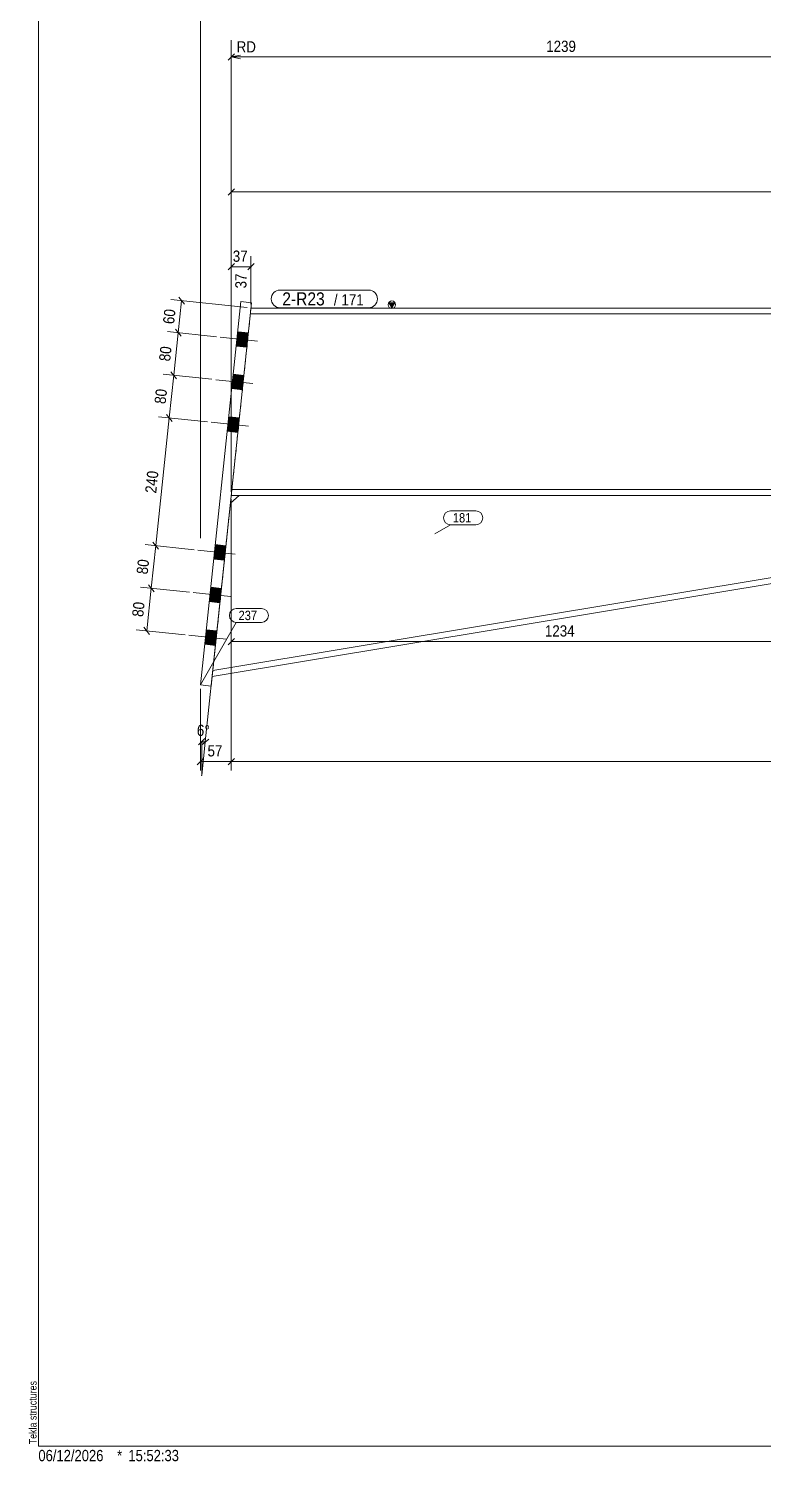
# Model space of a CAD drawing. Header units: millimetres. Extents: x 2 to 825, y 1 to 579.
# Drawn here: x 2.4 to 198.4, y 1 to 383.3 of the extents above; entities that cross this region are included whole.
import ezdxf

# ---------------------------------------------------------------- set-up
doc = ezdxf.new("R2010")
doc.units = ezdxf.units.MM
doc.linetypes.add('XKITLINE00', pattern=[0])
doc.linetypes.add('XKITLINE01', pattern=[4, 1, -1, 1, -1])
for name, color, linetype, lineweight in [('Bolt', 3, 'Continuous', 0), ('Dimensions', 7, 'Continuous', 0), ('DrawingSheet', 5, 'Continuous', 0), ('OtherObjectType', 7, 'Continuous', 0), ('Part', 2, 'Continuous', 0), ('PartMark', 7, 'Continuous', 0)]:
    doc.layers.add(name, color=color, linetype=linetype, lineweight=lineweight)
doc.styles.add('ARIAL', font='ARIAL.TTF')
doc.styles.add('ARIAL_NARROW', font='ARIALN.TTF')

# ---------------------------------------------------------------- blocks, each defined once
blk = doc.blocks.new('*A9')
at = {"layer": 'Bolt'}
for points in [[(60.62, 298.26), (57.78, 298.56), (58.19, 302.4), (61.03, 302.1)], [(60.62, 298.26), (57.78, 298.56), (58.19, 302.4), (61.03, 302.1)], [(59.42, 286.9), (56.58, 287.2), (56.99, 291.03), (59.83, 290.73)], [(59.42, 286.9), (56.58, 287.2), (56.99, 291.03), (59.83, 290.73)], [(58.22, 275.53), (55.38, 275.83), (55.79, 279.67), (58.63, 279.37)], [(58.22, 275.53), (55.38, 275.83), (55.79, 279.67), (58.63, 279.37)], [(54.63, 241.43), (51.79, 241.73), (52.19, 245.57), (55.03, 245.27)], [(54.63, 241.43), (51.79, 241.73), (52.19, 245.57), (55.03, 245.27)], [(53.43, 230.07), (50.59, 230.37), (50.99, 234.2), (53.83, 233.9)], [(53.43, 230.07), (50.59, 230.37), (50.99, 234.2), (53.83, 233.9)], [(52.23, 218.7), (49.39, 219), (49.79, 222.84), (52.64, 222.54)], [(52.23, 218.7), (49.39, 219), (49.79, 222.84), (52.64, 222.54)]]:
    blk.add_hatch(color=3, dxfattribs=at).paths.add_polyline_path(points, flags=17)
at = {"layer": 'Bolt', "color": 3, "linetype": 'XKITLINE00', "lineweight": 0}
for p, q in [((58.19, 302.4), (61.03, 302.1)), ((58.19, 302.4), (61.03, 302.1)), ((53.51, 300.95), (63.45, 299.9)), ((53.51, 300.95), (63.45, 299.9)), ((57.78, 298.56), (60.62, 298.26)), ((57.78, 298.56), (60.62, 298.26)), ((56.99, 291.03), (59.83, 290.73)), ((56.99, 291.03), (59.83, 290.73)), ((52.31, 289.59), (62.25, 288.54)), ((52.31, 289.59), (62.25, 288.54)), ((56.58, 287.2), (59.42, 286.9)), ((56.58, 287.2), (59.42, 286.9)), ((55.79, 279.67), (58.63, 279.37)), ((55.79, 279.67), (58.63, 279.37)), ((51.11, 278.22), (61.06, 277.17)), ((51.11, 278.22), (61.06, 277.17)), ((55.38, 275.83), (58.22, 275.53)), ((55.38, 275.83), (58.22, 275.53)), ((52.19, 245.57), (55.03, 245.27)), ((52.19, 245.57), (55.03, 245.27)), ((47.51, 244.12), (57.46, 243.07)), ((47.51, 244.12), (57.46, 243.07)), ((51.79, 241.73), (54.63, 241.43)), ((51.79, 241.73), (54.63, 241.43)), ((50.99, 234.2), (53.83, 233.9)), ((50.99, 234.2), (53.83, 233.9)), ((46.32, 232.76), (56.26, 231.71)), ((46.32, 232.76), (56.26, 231.71)), ((50.59, 230.37), (53.43, 230.07)), ((50.59, 230.37), (53.43, 230.07)), ((49.79, 222.84), (52.64, 222.54)), ((49.79, 222.84), (52.64, 222.54)), ((45.12, 221.39), (55.06, 220.34)), ((45.12, 221.39), (55.06, 220.34)), ((49.39, 219), (52.23, 218.7)), ((49.39, 219), (52.23, 218.7))]:
    blk.add_line(p, q, dxfattribs=at)
blk = doc.blocks.new('*A12')
at = {"layer": 'Part'}
blk.add_hatch(color=2, dxfattribs=at).paths.add_polyline_path([(98.51, 310.1), (100.11, 310.1), (99.31, 308.7)], flags=17)
at = {"layer": 'Part', "color": 2, "linetype": 'XKITLINE00', "lineweight": 0}
for p, q in [((99.31, 308.7), (98.51, 310.1)), ((98.51, 310.1), (100.11, 310.1)), ((100.11, 310.1), (99.31, 308.7)), ((568.42, 307.13), (61.56, 307.13)), ((568.42, 308.7), (61.72, 308.7)), ((568.42, 260.28), (56.62, 260.28)), ((56.45, 258.7), (568.42, 258.7))]:
    blk.add_line(p, q, dxfattribs=at)
at = {"layer": 'Part', "color": 7, "linetype": 'XKITLINE01', "lineweight": 0}
blk.add_line((61.72, 308.7), (56.45, 258.7), dxfattribs=at)
at = {"layer": 'Part', "color": 2, "linetype": 'XKITLINE00', "lineweight": 0}
blk.add_circle((99.31, 309.6), 1, dxfattribs=at)
blk = doc.blocks.new('*A22')
at = {"layer": 'Part', "color": 2, "linetype": 'XKITLINE00', "lineweight": 0}
for p, q in [((48.24, 208.13), (59.03, 310.42)), ((61.87, 310.12), (51.08, 207.83)), ((61.87, 310.12), (59.03, 310.42)), ((51.08, 207.83), (48.24, 208.13))]:
    blk.add_line(p, q, dxfattribs=at)
blk = doc.blocks.new('*A23')
at = {"layer": 'Part', "color": 2, "linetype": 'XKITLINE00', "lineweight": 0}
for p, q in [((333.22, 257.15), (51.36, 210.4)), ((51.53, 212.02), (332.97, 258.7)), ((56.23, 256.63), (58.54, 258.7)), ((332.97, 258.7), (333.22, 257.15))]:
    blk.add_line(p, q, dxfattribs=at)
at = {"layer": 'Part', "color": 7, "linetype": 'XKITLINE01', "lineweight": 0}
for p, q in [((51.36, 210.4), (56.23, 256.63)), ((58.54, 258.7), (332.97, 258.7))]:
    blk.add_line(p, q, dxfattribs=at)
blk = doc.blocks.new('*A65')
at = {"layer": 'DrawingSheet', "color": 5, "linetype": 'XKITLINE00', "lineweight": 0}
for p, q in [((5, 579), (5, 5)), ((5, 5), (825, 5))]:
    blk.add_line(p, q, dxfattribs=at)
at = {"layer": 'DrawingSheet', "color": 5, "style": 'ARIAL', "width": 0.85}
blk.add_text('Tekla structures', height=2, rotation=90, dxfattribs=at).set_placement((4.5, 5.5))
blk = doc.blocks.new('*A72')
at = {"layer": 'OtherObjectType', "color": 7, "style": 'ARIAL_NARROW', "width": 1.008832}
for s, p in [('06/12/2026', (4.99, 1)), ('*', (26, 1)), ('15:52:33', (29, 1))]:
    blk.add_text(s, height=3, dxfattribs=at).set_placement(p)
blk = doc.blocks.new('*A73')
at = {"layer": 'Dimensions', "color": 7, "linetype": 'XKITLINE00', "lineweight": 0}
for p, q in [((56.35, 257.71), (49.51, 192.93)), ((49.42, 193.83), (47.72, 192.13)), ((48.57, 192.98), (48.57, 183.98)), ((49.51, 192.93), (48.57, 183.98)), ((50.45, 193.69), (48.58, 192.18))]:
    blk.add_line(p, q, dxfattribs=at)
blk.add_arc((48.57, 183.98), 9, 83.9789, 90, dxfattribs=at)
at = {"layer": 'Dimensions', "color": 7}
for p in [(48.57, 192.98), (49.51, 192.93), (48.57, 183.98)]:
    blk.add_point(p, dxfattribs=at)
at = {"layer": 'Dimensions', "color": 3, "style": 'ARIAL', "width": 0.85}
blk.add_text('6°', height=3, rotation=-3.008, dxfattribs=at).set_placement((47.21, 194.57))
blk = doc.blocks.new('*A74')
at = {"layer": 'Dimensions', "color": 7, "linetype": 'XKITLINE00', "lineweight": 0}
blk.add_line((48.24, 247.27), (48.24, 402.56), dxfattribs=at)
blk = doc.blocks.new('*A75')
at = {"layer": 'Dimensions', "color": 7, "linetype": 'XKITLINE00', "lineweight": 0}
for p, q in [((56.45, 257.7), (56.45, 185.3)), ((48.24, 207.13), (48.24, 185.3)), ((49.09, 188.55), (47.39, 186.86)), ((48.24, 187.7), (56.45, 187.7)), ((57.3, 188.55), (55.6, 186.86))]:
    blk.add_line(p, q, dxfattribs=at)
at = {"layer": 'Dimensions', "color": 3}
for p in [(48.24, 187.7), (56.45, 187.7)]:
    blk.add_point(p, dxfattribs=at)
at = {"layer": 'Dimensions', "color": 3, "style": 'ARIAL', "width": 0.85}
blk.add_text('57', height=3, dxfattribs=at).set_placement((50.12, 189.05))
blk = doc.blocks.new('*A76')
at = {"layer": 'Dimensions', "color": 7, "linetype": 'XKITLINE00', "lineweight": 0}
for p, q in [((46.52, 244.23), (33.48, 245.6)), ((35.11, 233.94), (36.31, 245.31)), ((35.56, 246.24), (37.07, 244.37)), ((45.32, 232.86), (32.28, 234.24)), ((34.36, 234.87), (35.87, 233.01))]:
    blk.add_line(p, q, dxfattribs=at)
at = {"layer": 'Dimensions', "color": 3}
for p in [(36.31, 245.31), (35.11, 233.94)]:
    blk.add_point(p, dxfattribs=at)
at = {"layer": 'Dimensions', "color": 3, "style": 'ARIAL', "width": 0.85}
blk.add_text('80', height=3, rotation=83.9784, dxfattribs=at).set_placement((34.14, 237.55))
blk = doc.blocks.new('*A77')
at = {"layer": 'Dimensions', "color": 7, "linetype": 'XKITLINE00', "lineweight": 0}
for p, q in [((36.31, 245.31), (39.91, 279.4)), ((50.12, 278.33), (37.07, 279.7)), ((39.15, 280.33), (40.66, 278.47)), ((46.52, 244.23), (33.48, 245.6)), ((35.56, 246.24), (37.07, 244.37))]:
    blk.add_line(p, q, dxfattribs=at)
at = {"layer": 'Dimensions', "color": 3}
for p in [(39.91, 279.4), (36.31, 245.31)]:
    blk.add_point(p, dxfattribs=at)
at = {"layer": 'Dimensions', "color": 3, "style": 'ARIAL', "width": 0.85}
blk.add_text('240', height=3, rotation=83.9784, dxfattribs=at).set_placement((36.42, 259.18))
blk = doc.blocks.new('*A78')
at = {"layer": 'Dimensions', "color": 7, "linetype": 'XKITLINE00', "lineweight": 0}
for p, q in [((51.31, 289.69), (38.27, 291.07)), ((39.91, 279.4), (41.11, 290.77)), ((40.35, 291.7), (41.86, 289.83)), ((50.12, 278.33), (37.07, 279.7)), ((39.15, 280.33), (40.66, 278.47))]:
    blk.add_line(p, q, dxfattribs=at)
at = {"layer": 'Dimensions', "color": 3}
for p in [(41.11, 290.77), (39.91, 279.4)]:
    blk.add_point(p, dxfattribs=at)
at = {"layer": 'Dimensions', "color": 3, "style": 'ARIAL', "width": 0.85}
blk.add_text('80', height=3, rotation=83.9784, dxfattribs=at).set_placement((38.93, 283.01))
blk = doc.blocks.new('*A79')
at = {"layer": 'Dimensions', "color": 7, "linetype": 'XKITLINE00', "lineweight": 0}
for p, q in [((52.51, 301.06), (39.47, 302.43)), ((41.11, 290.77), (42.31, 302.13)), ((41.55, 303.07), (43.06, 301.2)), ((51.31, 289.69), (38.27, 291.07)), ((40.35, 291.7), (41.86, 289.83))]:
    blk.add_line(p, q, dxfattribs=at)
at = {"layer": 'Dimensions', "color": 3}
for p in [(42.31, 302.13), (41.11, 290.77)]:
    blk.add_point(p, dxfattribs=at)
at = {"layer": 'Dimensions', "color": 3, "style": 'ARIAL', "width": 0.85}
blk.add_text('80', height=3, rotation=83.9784, dxfattribs=at).set_placement((40.13, 294.38))
blk = doc.blocks.new('*A80')
at = {"layer": 'Dimensions', "color": 7, "linetype": 'XKITLINE00', "lineweight": 0}
for p, q in [((60.73, 308.81), (40.37, 310.96)), ((42.31, 302.13), (43.2, 310.66)), ((42.45, 311.59), (43.96, 309.72)), ((52.51, 301.06), (39.47, 302.43)), ((41.55, 303.07), (43.06, 301.2))]:
    blk.add_line(p, q, dxfattribs=at)
at = {"layer": 'Dimensions', "color": 3}
for p in [(43.2, 310.66), (42.31, 302.13)]:
    blk.add_point(p, dxfattribs=at)
at = {"layer": 'Dimensions', "color": 3, "style": 'ARIAL', "width": 0.85}
blk.add_text('60', height=3, rotation=83.9784, dxfattribs=at).set_placement((41.18, 304.32))
blk = doc.blocks.new('*A86')
at = {"layer": 'Dimensions', "color": 7, "linetype": 'XKITLINE00', "lineweight": 0}
for p, q in [((56.45, 259.7), (56.45, 322.55)), ((61.72, 309.7), (61.72, 322.55)), ((57.3, 320.55), (55.6, 318.86)), ((56.45, 319.7), (61.72, 319.7)), ((62.57, 320.55), (60.88, 318.86))]:
    blk.add_line(p, q, dxfattribs=at)
at = {"layer": 'Dimensions', "color": 3}
for p in [(56.45, 319.7), (61.72, 319.7)]:
    blk.add_point(p, dxfattribs=at)
at = {"layer": 'Dimensions', "color": 3, "style": 'ARIAL', "width": 0.85}
blk.add_text('37', height=3, dxfattribs=at).set_placement((56.86, 321.05))
blk.add_text('37', height=3, rotation=90.0002, dxfattribs=at).set_placement((60.52, 313.95))
blk = doc.blocks.new('*A89')
at = {"layer": 'PartMark', "color": 7, "linetype": 'XKITLINE00', "lineweight": 0}
for p, q in [((57.79, 228.54), (64.55, 228.54)), ((48.24, 208.13), (57.79, 224.84)), ((57.79, 224.84), (64.55, 224.84))]:
    blk.add_line(p, q, dxfattribs=at)
for centre, start, end in [((57.79, 226.69), 90, 270), ((64.55, 226.69), 270, 90)]:
    blk.add_arc(centre, 1.85, start, end, dxfattribs=at)
at = {"layer": 'PartMark', "color": 3, "style": 'ARIAL', "width": 0.85}
blk.add_text('237', height=2.5, dxfattribs=at).set_placement((58.39, 225.44))
blk = doc.blocks.new('*A90')
at = {"layer": 'PartMark', "color": 7, "linetype": 'XKITLINE00', "lineweight": 0}
for p, q in [((114.97, 254.59), (121.73, 254.59)), ((110.73, 248.5), (114.97, 250.89)), ((114.97, 250.89), (121.73, 250.89))]:
    blk.add_line(p, q, dxfattribs=at)
for centre, start, end in [((114.97, 252.74), 90, 270), ((121.73, 252.74), 270, 90)]:
    blk.add_arc(centre, 1.85, start, end, dxfattribs=at)
at = {"layer": 'PartMark', "color": 3, "style": 'ARIAL', "width": 0.85}
blk.add_text('181', height=2.5, dxfattribs=at).set_placement((115.57, 251.49))
blk = doc.blocks.new('*A92')
at = {"layer": 'PartMark', "color": 7, "linetype": 'XKITLINE00', "lineweight": 0}
for p, q in [((69.47, 313.5), (93.12, 313.5)), ((69.47, 308.8), (93.12, 308.8))]:
    blk.add_line(p, q, dxfattribs=at)
for centre, start, end in [((69.47, 311.15), 90, 270), ((93.12, 311.15), 270, 90)]:
    blk.add_arc(centre, 2.35, start, end, dxfattribs=at)
at = {"layer": 'PartMark', "color": 1, "style": 'ARIAL', "width": 0.85}
blk.add_text('2-R23', height=3.5, dxfattribs=at).set_placement((70.07, 309.4))
at = {"layer": 'PartMark', "color": 3, "style": 'ARIAL', "width": 0.85}
for s, p in [('/', (83.84, 309.4)), ('171', (85.85, 309.4))]:
    blk.add_text(s, height=3, dxfattribs=at).set_placement(p)
blk = doc.blocks.new('*A102')
at = {"layer": 'Dimensions', "color": 7, "linetype": 'XKITLINE00', "lineweight": 0}
for p, q in [((45.32, 232.86), (32.28, 234.24)), ((33.91, 222.57), (35.11, 233.94)), ((34.36, 234.87), (35.87, 233.01)), ((44.12, 221.5), (31.08, 222.87)), ((33.16, 223.51), (34.67, 221.64))]:
    blk.add_line(p, q, dxfattribs=at)
at = {"layer": 'Dimensions', "color": 3}
for p in [(35.11, 233.94), (33.91, 222.57)]:
    blk.add_point(p, dxfattribs=at)
at = {"layer": 'Dimensions', "color": 3, "style": 'ARIAL', "width": 0.85}
blk.add_text('80', height=3, rotation=83.9784, dxfattribs=at).set_placement((32.94, 226.19))
blk = doc.blocks.new('*A103')
at = {"layer": 'Dimensions', "color": 7, "linetype": 'XKITLINE00', "lineweight": 0}
for p, q in [((56.45, 257.7), (56.45, 185.3)), ((57.3, 188.55), (55.6, 186.86)), ((56.45, 187.7), (568.42, 187.7))]:
    blk.add_line(p, q, dxfattribs=at)
at = {"layer": 'Dimensions', "color": 3}
blk.add_point((56.45, 187.7), dxfattribs=at)
blk = doc.blocks.new('*A105')
at = {"layer": 'Dimensions', "color": 7, "linetype": 'XKITLINE00', "lineweight": 0}
for p, q in [((57.3, 340.55), (55.6, 338.86)), ((56.45, 259.7), (56.45, 342.55)), ((56.45, 339.7), (546.99, 339.7))]:
    blk.add_line(p, q, dxfattribs=at)
at = {"layer": 'Dimensions', "color": 3}
blk.add_point((56.45, 339.7), dxfattribs=at)
blk = doc.blocks.new('*A107')
at = {"layer": 'Dimensions', "color": 7, "linetype": 'XKITLINE00', "lineweight": 0}
for p, q in [((56.45, 257.7), (56.45, 217.3)), ((232.72, 241.2), (232.72, 217.3)), ((57.3, 220.55), (55.6, 218.86)), ((56.45, 219.7), (232.72, 219.7)), ((233.57, 220.55), (231.87, 218.86))]:
    blk.add_line(p, q, dxfattribs=at)
at = {"layer": 'Dimensions', "color": 3}
for p in [(56.45, 219.7), (232.72, 219.7)]:
    blk.add_point(p, dxfattribs=at)
at = {"layer": 'Dimensions', "color": 3, "style": 'ARIAL', "width": 0.85}
blk.add_text('1234', height=3, rotation=90.0002, dxfattribs=at).set_placement((231.52, 221))
blk.add_text('1234', height=3, dxfattribs=at).set_placement((140.14, 221.05))
blk = doc.blocks.new('*A110')
at = {"layer": 'Dimensions', "color": 7, "linetype": 'XKITLINE00', "lineweight": 0}
for p, q in [((56.45, 259.7), (56.45, 380.2)), ((56.45, 259.7), (56.45, 378.55)), ((233.44, 335.42), (233.44, 378.55)), ((57.3, 376.55), (55.6, 374.86)), ((58.95, 376.2), (56.45, 375.7)), ((56.45, 375.7), (233.44, 375.7)), ((58.95, 375.2), (56.45, 375.7)), ((63.67, 375.7), (56.45, 375.7)), ((234.28, 376.55), (232.59, 374.86))]:
    blk.add_line(p, q, dxfattribs=at)
at = {"layer": 'Dimensions', "color": 3}
for p in [(56.45, 375.7), (233.44, 375.7)]:
    blk.add_point(p, dxfattribs=at)
at = {"layer": 'Dimensions', "color": 7}
blk.add_point((56.45, 375.7), dxfattribs=at)
at = {"layer": 'Dimensions', "color": 3, "style": 'ARIAL', "width": 0.85}
for s, p in [('RD', (57.89, 376.9)), ('1239', (140.49, 377.05))]:
    blk.add_text(s, height=3, dxfattribs=at).set_placement(p)
blk.add_text('1239', height=3, rotation=90.0002, dxfattribs=at).set_placement((232.24, 365.5))

msp = doc.modelspace()

# ---------------------------------------------------------------- block references
at = {"lineweight": 0}
for name in ['*A65', '*A74', '*A110', '*A105', '*A86', '*A92', '*A80', '*A22', '*A79', '*A9', '*A78', '*A77', '*A75', '*A73', '*A23', '*A103', '*A107', '*A90', '*A76', '*A102', '*A89', '*A72']:
    msp.add_blockref(name, (0, 0), dxfattribs=at)
at = {"layer": 'Part', "lineweight": 0}
msp.add_blockref('*A12', (0, 0), dxfattribs=at)

doc.saveas('drawing.dxf')
